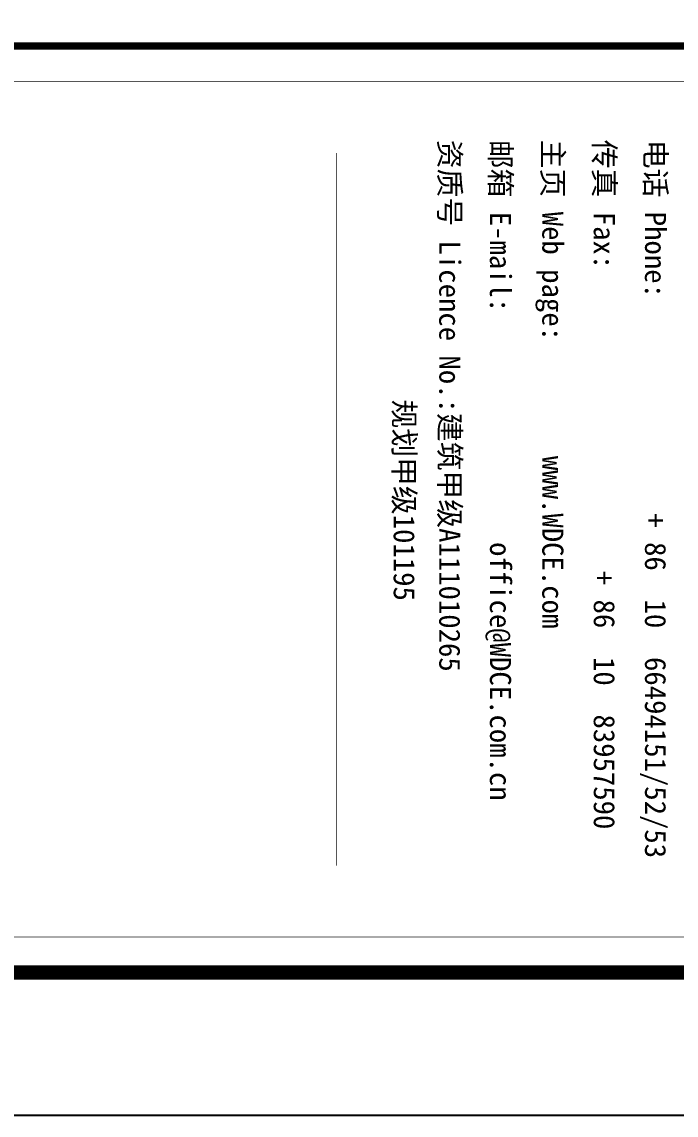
# Model space of a CAD drawing. Extents: x 115799 to 952918, y -190076 to 200966.
# Drawn here: x 264552 to 266846, y 59900 to 63734 of the extents above; entities that cross this region are included whole.
import ezdxf
from ezdxf.enums import TextEntityAlignment as Align

# ---------------------------------------------------------------- set-up
doc = ezdxf.new("R2010")
doc.units = 0
doc.header["$LTSCALE"] = 1000
doc.header["$MEASUREMENT"] = 0
for name, color, linetype in [('00-图签', 7, 'Continuous'), ('00-图签签名_10', 10, 'Continuous'), ('SHEET_LINE', 6, 'Continuous'), ('SHEET_TEXT', 7, 'Continuous')]:
    doc.layers.add(name, color=color, linetype=linetype)
doc.styles.add('A0-建筑图签$0$hwxh', font='STXIHEI.TTF')
doc.styles.add('华文细黑', font='STXIHEI.TTF', dxfattribs={"height": 10})

# ---------------------------------------------------------------- blocks, each defined once
blk = doc.blocks.new('图签-A1')
at = {"layer": 'SHEET_LINE', "const_width": 0.5}
blk.add_lwpolyline([(-65, -0.1653651263004576), (0, -0.1653651263004576), (-9.094947017729282e-13, 512.3346348736995), (-65.00000000000091, 512.3346348736995)], close=True, dxfattribs=at)
at = {"layer": 'SHEET_LINE', "const_width": 0.04999999999999995}
for points in [[(-62.50000000000091, 416.4355420853271), (-62.50000000000091, 239.4089428585758)], [(-62.50000000000091, 239.4089428585758), (-2.500000000000909, 239.4089428585758), (-2.500000000000909, 416.4355420853271)], [(-57.50000000000091, 349.9429909184719), (-7.500000000000909, 349.9429909184719)]]:
    blk.add_lwpolyline(points, dxfattribs=at)
at = {"layer": '00-图签签名_10', "style": 'A0-建筑图签$0$hwxh'}
for tag, p in [('曲佰忠', (-28.75773944549064, 153.5416569594063)), ('郭艳霞', (-28.75773944549064, 146.0416569594063)), ('关宝凤', (-28.75773944549064, 131.0416569594063)), ('李杰', (-28.75773944549064, 116.0416569594063)), ('李杰', (-28.75773944549064, 108.5416569594063))]:
    blk.add_attdef(tag, text='', height=2.299999999999999, dxfattribs=at).set_placement(p, align=Align.TOP_CENTER)
at = {"layer": 'SHEET_TEXT', "style": '华文细黑'}
for s, p in [('电话 Phone:               + 86  10  66494151/52/53', (-58.42124720930678, 371.5870115988309)), ('传真 Fax:                     + 86  10  83957590', (-58.42124720930678, 367.9968036923465)), ('主页 Web page:        www.WDCE.com', (-58.42124720930678, 364.3858850288534)), ('邮箱 E-mail:                office@WDCE.com.cn ', (-58.42124720930678, 360.7169398580609)), ('资质号 Licence No.:建筑甲级A111010265', (-58.42124720930678, 357.1605959204981)), ('规划甲级101195', (-40.20108854190084, 353.9655373025616))]:
    blk.add_text(s, height=1.481169032266934, dxfattribs=at).set_placement(p)

msp = doc.modelspace()

# ---------------------------------------------------------------- linework, layer by layer
at = {"layer": '00-图签'}
msp.add_lwpolyline([(247649.231743685, 59899.65352448658), (277349.231743685, 59899.65352448658), (277357.5, 101949.6535244866), (247657.5, 101949.6535244866)], close=True, dxfattribs=at)
at = {"layer": '00-图签', "const_width": 50}
msp.add_lwpolyline([(248149.231743685, 60399.65352448658), (276849.231743685, 60399.65352448658), (276857.5, 100699.6535244866), (248157.5, 100699.6535244866)], close=True, dxfattribs=at)

# ---------------------------------------------------------------- block references
at = {"xscale": 50, "yscale": 50, "zscale": 50, "rotation": 270}
msp.add_blockref('图签-A1', (248157.5, 60399.65352448658), dxfattribs=at)

doc.saveas('drawing.dxf')
